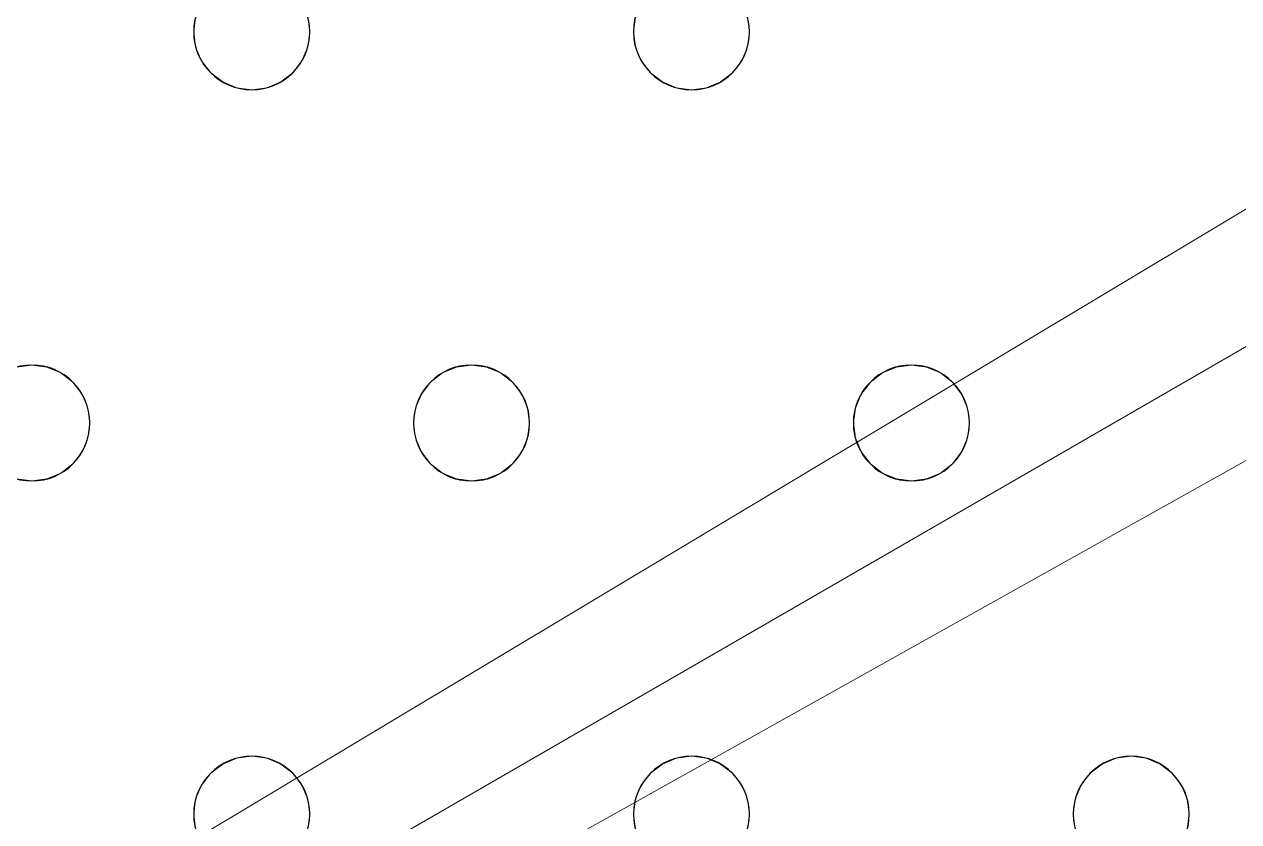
# Model space of a CAD drawing. Header units: millimetres. Extents: x -1 to 1201, y -701 to 1.
# Drawn here: x 473 to 556.8, y -179.5 to -124.5 of the extents above; entities that cross this region are included whole.
import ezdxf

# ---------------------------------------------------------------- set-up
doc = ezdxf.new("R2010")
doc.units = ezdxf.units.MM
doc.layers.add('IQ_200_3D', color=1, linetype='Continuous')
doc.layers.add('IQ_204_2D', color=7, linetype='Continuous')

msp = doc.modelspace()

# ---------------------------------------------------------------- linework, layer by layer
at = {"layer": 'IQ_200_3D', "lineweight": 18}
for points, invisible_edges in [([(523.049, -125, 890), (559.908, -125, 890), (555.912, -115.353, 890), (522.913, -123.965, 890)], 5), ([(559.908, -125, 888), (522.913, -126.035, 888), (523.049, -125, 888), (555.912, -115.353, 888)], 5), ([(522.913, -123.965, 888), (555.912, -115.353, 888), (523.049, -125, 888)], 3), ([(555.912, -115.353, 890), (559.908, -125, 890), (559.908, -125, 888), (555.912, -115.353, 888)], 10), ([(484.852, -123.965, 890), (462.246, -123.965, 890), (462.382, -125, 890), (484.716, -125, 890)], 5), ([(484.852, -123.965, 888), (462.382, -125, 888), (462.246, -123.965, 888)], 13), ([(484.716, -125, 888), (462.246, -126.035, 888), (462.382, -125, 888), (484.852, -123.965, 888)], 5), ([(484.852, -123.965, 890), (484.716, -125, 890), (484.716, -125, 888), (484.852, -123.965, 888)], 8), ([(515.185, -123.965, 890), (492.579, -123.965, 890), (492.716, -125, 890), (515.049, -125, 890)], 5), ([(492.716, -125, 888), (492.579, -123.965, 888), (515.185, -123.965, 888), (515.049, -125, 888)], 10), ([(492.716, -125, 890), (492.579, -123.965, 890), (492.579, -123.965, 888), (492.716, -125, 888)], 2), ([(515.185, -123.965, 890), (515.049, -125, 890), (515.049, -125, 888), (515.185, -123.965, 888)], 8), ([(523.049, -125, 890), (522.913, -123.965, 890), (522.913, -123.965, 888), (523.049, -125, 888)], 2), ([(462.246, -126.035, 890), (461.847, -127, 890), (484.852, -126.035, 890), (484.716, -125, 890)], 10), ([(484.716, -125, 890), (462.382, -125, 890), (462.246, -126.035, 890)], 13), ([(462.246, -126.035, 888), (484.716, -125, 888), (484.852, -126.035, 888)], 13), ([(484.716, -125, 890), (484.852, -126.035, 890), (484.852, -126.035, 888), (484.716, -125, 888)], 2), ([(492.579, -126.035, 890), (515.185, -126.035, 890), (515.049, -125, 890), (492.716, -125, 890)], 5), ([(492.579, -126.035, 888), (492.716, -125, 888), (515.049, -125, 888), (515.185, -126.035, 888)], 10), ([(492.579, -126.035, 890), (492.716, -125, 890), (492.716, -125, 888), (492.579, -126.035, 888)], 8), ([(515.049, -125, 890), (515.185, -126.035, 890), (515.185, -126.035, 888), (515.049, -125, 888)], 2), ([(522.913, -126.035, 890), (535.251, -148.136, 890), (559.908, -125, 890), (523.049, -125, 890)], 7), ([(559.908, -125, 888), (536.216, -148.536, 888), (535.251, -148.136, 888), (522.913, -126.035, 888)], 13), ([(522.913, -126.035, 890), (523.049, -125, 890), (523.049, -125, 888), (522.913, -126.035, 888)], 8), ([(535.251, -148.136, 890), (536.216, -148.536, 890), (559.908, -125, 890)], 14), ([(559.908, -125, 890), (536.216, -148.536, 890), (537.044, -149.172, 890), (566.265, -133.284, 890)], 5), ([(537.044, -149.172, 888), (536.216, -148.536, 888), (559.908, -125, 888)], 14), ([(537.044, -149.172, 888), (559.908, -125, 888), (566.265, -133.284, 888), (537.68, -150, 888)], 5), ([(461.847, -127, 890), (485.252, -127, 890), (484.852, -126.035, 890)], 13), ([(461.847, -127, 888), (462.246, -126.035, 888), (484.852, -126.035, 888), (485.252, -127, 888)], 10), ([(484.852, -126.035, 890), (485.252, -127, 890), (485.252, -127, 888), (484.852, -126.035, 888)], 10), ([(515.185, -126.035, 890), (492.579, -126.035, 890), (492.18, -127, 890), (515.585, -127, 890)], 5), ([(492.18, -127, 888), (515.185, -126.035, 888), (515.585, -127, 888), (503.882, -148, 888)], 13), ([(492.579, -126.035, 888), (515.185, -126.035, 888), (492.18, -127, 888)], 3), ([(492.18, -127, 890), (492.579, -126.035, 890), (492.579, -126.035, 888), (492.18, -127, 888)], 10), ([(515.185, -126.035, 890), (515.585, -127, 890), (515.585, -127, 888), (515.185, -126.035, 888)], 10), ([(535.251, -148.136, 890), (522.913, -126.035, 890), (522.513, -127, 890), (534.216, -148, 890)], 5), ([(535.251, -148.136, 888), (534.216, -148, 888), (522.513, -127, 888), (522.913, -126.035, 888)], 10), ([(522.513, -127, 890), (522.913, -126.035, 890), (522.913, -126.035, 888), (522.513, -127, 888)], 10), ([(461.847, -127, 890), (461.211, -127.828, 890), (473.549, -148, 890), (485.252, -127, 890)], 14), ([(473.549, -148, 888), (461.211, -127.828, 888), (461.847, -127, 888), (485.252, -127, 888)], 13), ([(485.887, -127.828, 890), (485.252, -127, 890), (473.549, -148, 890), (474.584, -148.136, 890)], 10), ([(473.549, -148, 888), (485.252, -127, 888), (485.887, -127.828, 888)], 13), ([(485.252, -127, 890), (485.887, -127.828, 890), (485.887, -127.828, 888), (485.252, -127, 888)], 10), ([(503.882, -148, 890), (515.585, -127, 890), (492.18, -127, 890), (491.544, -127.828, 890)], 11), ([(491.544, -127.828, 888), (492.18, -127, 888), (503.882, -148, 888)], 14), ([(491.544, -127.828, 890), (492.18, -127, 890), (492.18, -127, 888), (491.544, -127.828, 888)], 10), ([(516.221, -127.828, 890), (515.585, -127, 890), (503.882, -148, 890), (504.918, -148.136, 890)], 10), ([(503.882, -148, 888), (515.585, -127, 888), (516.221, -127.828, 888), (504.918, -148.136, 888)], 5), ([(515.585, -127, 890), (516.221, -127.828, 890), (516.221, -127.828, 888), (515.585, -127, 888)], 10), ([(534.216, -148, 890), (522.513, -127, 890), (521.878, -127.828, 890)], 13), ([(534.216, -148, 888), (533.18, -148.136, 888), (521.878, -127.828, 888), (522.513, -127, 888)], 10), ([(521.878, -127.828, 890), (522.513, -127, 890), (522.513, -127, 888), (521.878, -127.828, 888)], 10), ([(472.514, -148.136, 888), (460.382, -128.464, 888), (461.211, -127.828, 888), (473.549, -148, 888)], 5), ([(472.514, -148.136, 890), (473.549, -148, 890), (461.211, -127.828, 890)], 14), ([(485.887, -127.828, 888), (486.716, -128.464, 888), (474.584, -148.136, 888), (473.549, -148, 888)], 10), ([(486.716, -128.464, 890), (485.887, -127.828, 890), (474.584, -148.136, 890), (475.549, -148.536, 890)], 10), ([(485.887, -127.828, 890), (486.716, -128.464, 890), (486.716, -128.464, 888), (485.887, -127.828, 888)], 10), ([(502.847, -148.136, 890), (503.882, -148, 890), (491.544, -127.828, 890), (490.716, -128.464, 890)], 10), ([(502.847, -148.136, 888), (490.716, -128.464, 888), (491.544, -127.828, 888), (503.882, -148, 888)], 5), ([(490.716, -128.464, 890), (491.544, -127.828, 890), (491.544, -127.828, 888), (490.716, -128.464, 888)], 10), ([(517.049, -128.464, 890), (516.221, -127.828, 890), (504.918, -148.136, 890), (505.882, -148.536, 890)], 10), ([(517.049, -128.464, 888), (505.882, -148.536, 888), (504.918, -148.136, 888), (516.221, -127.828, 888)], 5), ([(516.221, -127.828, 890), (517.049, -128.464, 890), (517.049, -128.464, 888), (516.221, -127.828, 888)], 10), ([(521.878, -127.828, 890), (521.049, -128.464, 890), (533.18, -148.136, 890), (534.216, -148, 890)], 10), ([(533.18, -148.136, 888), (532.216, -148.536, 888), (521.049, -128.464, 888), (521.878, -127.828, 888)], 10), ([(521.049, -128.464, 890), (521.878, -127.828, 890), (521.878, -127.828, 888), (521.049, -128.464, 888)], 10), ([(475.549, -148.536, 888), (474.584, -148.136, 888), (486.716, -128.464, 888), (487.68, -128.864, 888)], 10), ([(487.68, -128.864, 890), (486.716, -128.464, 890), (475.549, -148.536, 890), (476.377, -149.172, 890)], 10), ([(476.377, -149.172, 888), (475.549, -148.536, 888), (487.68, -128.864, 888), (488.716, -129, 888)], 10), ([(488.716, -129, 890), (487.68, -128.864, 890), (476.377, -149.172, 890), (477.013, -150, 890)], 10), ([(486.716, -128.464, 890), (487.68, -128.864, 890), (487.68, -128.864, 888), (486.716, -128.464, 888)], 10), ([(488.716, -129, 888), (487.68, -128.864, 888), (487.68, -128.864, 890), (488.716, -129, 890)], 10), ([(501.054, -149.172, 890), (489.751, -128.864, 890), (488.716, -129, 890), (500.418, -150, 890)], 5), ([(488.716, -129, 888), (489.751, -128.864, 888), (501.054, -149.172, 888), (500.418, -150, 888)], 10), ([(489.751, -128.864, 888), (488.716, -129, 888), (488.716, -129, 890), (489.751, -128.864, 890)], 10), ([(501.882, -148.536, 890), (490.716, -128.464, 890), (489.751, -128.864, 890), (501.054, -149.172, 890)], 5), ([(501.882, -148.536, 888), (489.751, -128.864, 888), (490.716, -128.464, 888), (502.847, -148.136, 888)], 5), ([(489.751, -128.864, 890), (490.716, -128.464, 890), (490.716, -128.464, 888), (489.751, -128.864, 888)], 10), ([(489.751, -128.864, 888), (501.882, -148.536, 888), (501.054, -149.172, 888)], 13), ([(490.716, -128.464, 890), (501.882, -148.536, 890), (502.847, -148.136, 890)], 13), ([(518.014, -128.864, 890), (517.049, -128.464, 890), (505.882, -148.536, 890), (506.711, -149.172, 890)], 10), ([(518.014, -128.864, 888), (506.711, -149.172, 888), (505.882, -148.536, 888), (517.049, -128.464, 888)], 5), ([(519.049, -129, 890), (518.014, -128.864, 890), (506.711, -149.172, 890), (507.347, -150, 890)], 10), ([(506.711, -149.172, 888), (518.014, -128.864, 888), (519.049, -129, 888)], 13), ([(517.049, -128.464, 890), (518.014, -128.864, 890), (518.014, -128.864, 888), (517.049, -128.464, 888)], 10), ([(519.049, -129, 888), (518.014, -128.864, 888), (518.014, -128.864, 890), (519.049, -129, 890)], 10), ([(519.049, -129, 890), (530.752, -150, 890), (531.387, -149.172, 890), (520.084, -128.864, 890)], 5), ([(519.049, -129, 888), (520.084, -128.864, 888), (531.387, -149.172, 888), (530.752, -150, 888)], 10), ([(520.084, -128.864, 888), (519.049, -129, 888), (519.049, -129, 890), (520.084, -128.864, 890)], 10), ([(532.216, -148.536, 890), (521.049, -128.464, 890), (520.084, -128.864, 890), (531.387, -149.172, 890)], 5), ([(532.216, -148.536, 888), (531.387, -149.172, 888), (520.084, -128.864, 888), (521.049, -128.464, 888)], 10), ([(520.084, -128.864, 890), (521.049, -128.464, 890), (521.049, -128.464, 888), (520.084, -128.864, 888)], 10), ([(533.18, -148.136, 890), (521.049, -128.464, 890), (532.216, -148.536, 890)], 3), ([(477.013, -150, 888), (476.377, -149.172, 888), (488.716, -129, 888), (500.418, -150, 888)], 14), ([(500.418, -150, 890), (488.716, -129, 890), (477.013, -150, 890), (477.413, -150.965, 890)], 11), ([(507.347, -150, 888), (506.711, -149.172, 888), (519.049, -129, 888), (530.752, -150, 888)], 14), ([(530.752, -150, 890), (519.049, -129, 890), (507.347, -150, 890), (507.746, -150.965, 890)], 11), ([(537.68, -150, 890), (566.265, -133.284, 890), (537.044, -149.172, 890)], 3), ([(537.68, -150, 890), (538.079, -150.965, 890), (566.265, -133.284, 890)], 14), ([(538.079, -150.965, 888), (537.68, -150, 888), (566.265, -133.284, 888)], 14), ([(574.549, -139.641, 890), (566.265, -133.284, 890), (538.216, -152, 890), (538.079, -153.035, 890)], 10), ([(538.079, -150.965, 890), (538.216, -152, 890), (566.265, -133.284, 890)], 14), ([(538.216, -152, 888), (538.079, -150.965, 888), (566.265, -133.284, 888), (574.549, -139.641, 888)], 10), ([(574.549, -139.641, 890), (538.079, -153.035, 890), (551.382, -175.536, 890), (552.211, -176.172, 890)], 11), ([(538.079, -153.035, 888), (538.216, -152, 888), (574.549, -139.641, 888), (551.382, -175.536, 888)], 14), ([(552.211, -176.172, 888), (551.382, -175.536, 888), (574.549, -139.641, 888), (584.196, -143.637, 888)], 10), ([(584.196, -143.637, 890), (574.549, -139.641, 890), (552.211, -176.172, 890), (552.847, -177, 890)], 10), ([(552.847, -177, 888), (552.211, -176.172, 888), (584.196, -143.637, 888)], 14), ([(553.246, -177.965, 890), (584.196, -143.637, 890), (552.847, -177, 890)], 3), ([(584.196, -143.637, 888), (553.246, -177.965, 888), (552.847, -177, 888)], 13), ([(553.382, -179, 890), (594.549, -145, 890), (584.196, -143.637, 890), (553.246, -177.965, 890)], 5), ([(553.382, -179, 888), (553.246, -177.965, 888), (584.196, -143.637, 888), (594.549, -145, 888)], 10), ([(553.382, -179, 890), (553.246, -180.035, 890), (566.549, -202.536, 890), (594.549, -145, 890)], 14), ([(594.549, -145, 888), (567.378, -203.172, 888), (566.549, -202.536, 888), (553.382, -179, 888)], 13), ([(472.514, -148.136, 888), (473.549, -148, 888), (473.549, -148, 890), (472.514, -148.136, 890)], 10), ([(473.549, -148, 888), (474.584, -148.136, 888), (474.584, -148.136, 890), (473.549, -148, 890)], 10), ([(475.549, -148.536, 890), (474.584, -148.136, 890), (474.584, -148.136, 888), (475.549, -148.536, 888)], 10), ([(502.847, -148.136, 890), (501.882, -148.536, 890), (501.882, -148.536, 888), (502.847, -148.136, 888)], 10), ([(502.847, -148.136, 888), (503.882, -148, 888), (503.882, -148, 890), (502.847, -148.136, 890)], 10), ([(503.882, -148, 888), (504.918, -148.136, 888), (504.918, -148.136, 890), (503.882, -148, 890)], 10), ([(505.882, -148.536, 890), (504.918, -148.136, 890), (504.918, -148.136, 888), (505.882, -148.536, 888)], 10), ([(533.18, -148.136, 890), (532.216, -148.536, 890), (532.216, -148.536, 888), (533.18, -148.136, 888)], 10), ([(533.18, -148.136, 888), (534.216, -148, 888), (534.216, -148, 890), (533.18, -148.136, 890)], 10), ([(534.216, -148, 888), (535.251, -148.136, 888), (535.251, -148.136, 890), (534.216, -148, 890)], 10), ([(536.216, -148.536, 890), (535.251, -148.136, 890), (535.251, -148.136, 888), (536.216, -148.536, 888)], 10), ([(476.377, -149.172, 890), (475.549, -148.536, 890), (475.549, -148.536, 888), (476.377, -149.172, 888)], 10), ([(501.882, -148.536, 890), (501.054, -149.172, 890), (501.054, -149.172, 888), (501.882, -148.536, 888)], 10), ([(506.711, -149.172, 890), (505.882, -148.536, 890), (505.882, -148.536, 888), (506.711, -149.172, 888)], 10), ([(532.216, -148.536, 890), (531.387, -149.172, 890), (531.387, -149.172, 888), (532.216, -148.536, 888)], 10), ([(537.044, -149.172, 890), (536.216, -148.536, 890), (536.216, -148.536, 888), (537.044, -149.172, 888)], 10), ([(477.013, -150, 890), (476.377, -149.172, 890), (476.377, -149.172, 888), (477.013, -150, 888)], 10), ([(501.054, -149.172, 890), (500.418, -150, 890), (500.418, -150, 888), (501.054, -149.172, 888)], 10), ([(507.347, -150, 890), (506.711, -149.172, 890), (506.711, -149.172, 888), (507.347, -150, 888)], 10), ([(531.387, -149.172, 890), (530.752, -150, 890), (530.752, -150, 888), (531.387, -149.172, 888)], 10), ([(537.68, -150, 890), (537.044, -149.172, 890), (537.044, -149.172, 888), (537.68, -150, 888)], 10), ([(500.418, -150, 888), (477.413, -150.965, 888), (477.013, -150, 888)], 13), ([(477.413, -150.965, 890), (477.013, -150, 890), (477.013, -150, 888), (477.413, -150.965, 888)], 10), ([(477.413, -150.965, 890), (477.549, -152, 890), (500.019, -150.965, 890), (500.418, -150, 890)], 10), ([(500.019, -150.965, 888), (477.549, -152, 888), (477.413, -150.965, 888), (500.418, -150, 888)], 5), ([(500.418, -150, 890), (500.019, -150.965, 890), (500.019, -150.965, 888), (500.418, -150, 888)], 10), ([(507.347, -150, 888), (530.752, -150, 888), (507.746, -150.965, 888)], 3), ([(507.746, -150.965, 890), (507.347, -150, 890), (507.347, -150, 888), (507.746, -150.965, 888)], 10), ([(530.352, -150.965, 890), (530.752, -150, 890), (507.746, -150.965, 890)], 14), ([(530.352, -150.965, 888), (507.882, -152, 888), (507.746, -150.965, 888), (530.752, -150, 888)], 5), ([(530.752, -150, 890), (530.352, -150.965, 890), (530.352, -150.965, 888), (530.752, -150, 888)], 10), ([(538.079, -150.965, 890), (537.68, -150, 890), (537.68, -150, 888), (538.079, -150.965, 888)], 10), ([(477.549, -152, 890), (477.413, -153.035, 890), (499.882, -152, 890), (500.019, -150.965, 890)], 10), ([(499.882, -152, 888), (477.413, -153.035, 888), (477.549, -152, 888), (500.019, -150.965, 888)], 5), ([(477.549, -152, 890), (477.413, -150.965, 890), (477.413, -150.965, 888), (477.549, -152, 888)], 2), ([(500.019, -150.965, 890), (499.882, -152, 890), (499.882, -152, 888), (500.019, -150.965, 888)], 8), ([(530.352, -150.965, 890), (507.746, -150.965, 890), (507.882, -152, 890), (530.216, -152, 890)], 5), ([(530.216, -152, 888), (507.746, -153.035, 888), (507.882, -152, 888), (530.352, -150.965, 888)], 5), ([(507.882, -152, 890), (507.746, -150.965, 890), (507.746, -150.965, 888), (507.882, -152, 888)], 2), ([(530.352, -150.965, 890), (530.216, -152, 890), (530.216, -152, 888), (530.352, -150.965, 888)], 8), ([(538.216, -152, 890), (538.079, -150.965, 890), (538.079, -150.965, 888), (538.216, -152, 888)], 2), ([(477.413, -153.035, 890), (500.019, -153.035, 890), (499.882, -152, 890)], 13), ([(477.413, -153.035, 888), (499.882, -152, 888), (500.019, -153.035, 888)], 13), ([(477.413, -153.035, 890), (477.549, -152, 890), (477.549, -152, 888), (477.413, -153.035, 888)], 8), ([(499.882, -152, 890), (500.019, -153.035, 890), (500.019, -153.035, 888), (499.882, -152, 888)], 2), ([(507.746, -153.035, 890), (530.352, -153.035, 890), (530.216, -152, 890), (507.882, -152, 890)], 5), ([(530.352, -153.035, 888), (507.746, -153.035, 888), (530.216, -152, 888)], 3), ([(507.746, -153.035, 890), (507.882, -152, 890), (507.882, -152, 888), (507.746, -153.035, 888)], 8), ([(530.216, -152, 890), (530.352, -153.035, 890), (530.352, -153.035, 888), (530.216, -152, 888)], 2), ([(538.079, -153.035, 890), (538.216, -152, 890), (538.216, -152, 888), (538.079, -153.035, 888)], 8), ([(500.019, -153.035, 890), (477.413, -153.035, 890), (477.013, -154, 890), (500.418, -154, 890)], 5), ([(477.013, -154, 888), (477.413, -153.035, 888), (500.019, -153.035, 888), (500.418, -154, 888)], 10), ([(477.013, -154, 890), (477.413, -153.035, 890), (477.413, -153.035, 888), (477.013, -154, 888)], 10), ([(500.019, -153.035, 890), (500.418, -154, 890), (500.418, -154, 888), (500.019, -153.035, 888)], 10), ([(530.352, -153.035, 890), (507.746, -153.035, 890), (507.347, -154, 890), (530.752, -154, 890)], 5), ([(507.347, -154, 888), (507.746, -153.035, 888), (530.352, -153.035, 888), (530.752, -154, 888)], 10), ([(507.347, -154, 890), (507.746, -153.035, 890), (507.746, -153.035, 888), (507.347, -154, 888)], 10), ([(530.352, -153.035, 890), (530.752, -154, 890), (530.752, -154, 888), (530.352, -153.035, 888)], 10), ([(538.079, -153.035, 890), (537.68, -154, 890), (550.418, -175.136, 890), (551.382, -175.536, 890)], 10), ([(550.418, -175.136, 888), (549.382, -175, 888), (537.68, -154, 888), (538.079, -153.035, 888)], 10), ([(537.68, -154, 890), (538.079, -153.035, 890), (538.079, -153.035, 888), (537.68, -154, 888)], 10), ([(551.382, -175.536, 888), (550.418, -175.136, 888), (538.079, -153.035, 888)], 14), ([(488.716, -175, 890), (500.418, -154, 890), (477.013, -154, 890), (476.377, -154.828, 890)], 11), ([(488.716, -175, 888), (487.68, -175.136, 888), (476.377, -154.828, 888), (477.013, -154, 888)], 10), ([(476.377, -154.828, 890), (477.013, -154, 890), (477.013, -154, 888), (476.377, -154.828, 888)], 10), ([(488.716, -175, 888), (477.013, -154, 888), (500.418, -154, 888), (501.054, -154.828, 888)], 11), ([(501.054, -154.828, 890), (500.418, -154, 890), (488.716, -175, 890), (489.751, -175.136, 890)], 10), ([(500.418, -154, 890), (501.054, -154.828, 890), (501.054, -154.828, 888), (500.418, -154, 888)], 10), ([(507.347, -154, 890), (506.711, -154.828, 890), (519.049, -175, 890), (530.752, -154, 890)], 14), ([(519.049, -175, 888), (518.014, -175.136, 888), (506.711, -154.828, 888), (507.347, -154, 888)], 10), ([(506.711, -154.828, 890), (507.347, -154, 890), (507.347, -154, 888), (506.711, -154.828, 888)], 10), ([(519.049, -175, 888), (507.347, -154, 888), (530.752, -154, 888), (531.387, -154.828, 888)], 11), ([(531.387, -154.828, 890), (530.752, -154, 890), (519.049, -175, 890), (520.084, -175.136, 890)], 10), ([(530.752, -154, 890), (531.387, -154.828, 890), (531.387, -154.828, 888), (530.752, -154, 888)], 10), ([(537.68, -154, 890), (537.044, -154.828, 890), (549.382, -175, 890), (550.418, -175.136, 890)], 10), ([(549.382, -175, 888), (548.347, -175.136, 888), (537.044, -154.828, 888), (537.68, -154, 888)], 10), ([(537.044, -154.828, 890), (537.68, -154, 890), (537.68, -154, 888), (537.044, -154.828, 888)], 10), ([(487.68, -175.136, 890), (476.377, -154.828, 890), (475.549, -155.464, 890), (486.716, -175.536, 890)], 5), ([(487.68, -175.136, 888), (486.716, -175.536, 888), (475.549, -155.464, 888), (476.377, -154.828, 888)], 10), ([(475.549, -155.464, 890), (476.377, -154.828, 890), (476.377, -154.828, 888), (475.549, -155.464, 888)], 10), ([(488.716, -175, 890), (476.377, -154.828, 890), (487.68, -175.136, 890)], 3), ([(489.751, -175.136, 888), (488.716, -175, 888), (501.054, -154.828, 888)], 14), ([(501.882, -155.464, 890), (501.054, -154.828, 890), (489.751, -175.136, 890), (490.716, -175.536, 890)], 10), ([(501.882, -155.464, 888), (490.716, -175.536, 888), (489.751, -175.136, 888), (501.054, -154.828, 888)], 5), ([(501.054, -154.828, 890), (501.882, -155.464, 890), (501.882, -155.464, 888), (501.054, -154.828, 888)], 10), ([(518.014, -175.136, 890), (506.711, -154.828, 890), (505.882, -155.464, 890), (517.049, -175.536, 890)], 5), ([(518.014, -175.136, 888), (505.882, -155.464, 888), (506.711, -154.828, 888)], 13), ([(505.882, -155.464, 890), (506.711, -154.828, 890), (506.711, -154.828, 888), (505.882, -155.464, 888)], 10), ([(519.049, -175, 890), (506.711, -154.828, 890), (518.014, -175.136, 890)], 3), ([(520.084, -175.136, 888), (519.049, -175, 888), (531.387, -154.828, 888)], 14), ([(532.216, -155.464, 890), (531.387, -154.828, 890), (520.084, -175.136, 890), (521.049, -175.536, 890)], 10), ([(532.216, -155.464, 888), (521.049, -175.536, 888), (520.084, -175.136, 888), (531.387, -154.828, 888)], 5), ([(531.387, -154.828, 890), (532.216, -155.464, 890), (532.216, -155.464, 888), (531.387, -154.828, 888)], 10), ([(537.044, -154.828, 890), (536.216, -155.464, 890), (548.347, -175.136, 890), (549.382, -175, 890)], 10), ([(548.347, -175.136, 888), (547.382, -175.536, 888), (536.216, -155.464, 888), (537.044, -154.828, 888)], 10), ([(536.216, -155.464, 890), (537.044, -154.828, 890), (537.044, -154.828, 888), (536.216, -155.464, 888)], 10), ([(486.716, -175.536, 890), (475.549, -155.464, 890), (474.584, -155.864, 890), (485.887, -176.172, 890)], 5), ([(475.549, -155.464, 888), (486.716, -175.536, 888), (474.584, -155.864, 888)], 3), ([(474.584, -155.864, 890), (475.549, -155.464, 890), (475.549, -155.464, 888), (474.584, -155.864, 888)], 10), ([(502.847, -155.864, 890), (501.882, -155.464, 890), (490.716, -175.536, 890), (491.544, -176.172, 890)], 10), ([(502.847, -155.864, 888), (491.544, -176.172, 888), (490.716, -175.536, 888), (501.882, -155.464, 888)], 5), ([(501.882, -155.464, 890), (502.847, -155.864, 890), (502.847, -155.864, 888), (501.882, -155.464, 888)], 10), ([(517.049, -175.536, 890), (505.882, -155.464, 890), (504.918, -155.864, 890), (516.221, -176.172, 890)], 5), ([(505.882, -155.464, 888), (518.014, -175.136, 888), (517.049, -175.536, 888), (504.918, -155.864, 888)], 5), ([(504.918, -155.864, 890), (505.882, -155.464, 890), (505.882, -155.464, 888), (504.918, -155.864, 888)], 10), ([(533.18, -155.864, 890), (532.216, -155.464, 890), (521.049, -175.536, 890), (521.878, -176.172, 890)], 10), ([(521.049, -175.536, 888), (532.216, -155.464, 888), (533.18, -155.864, 888)], 13), ([(532.216, -155.464, 890), (533.18, -155.864, 890), (533.18, -155.864, 888), (532.216, -155.464, 888)], 10), ([(536.216, -155.464, 890), (535.251, -155.864, 890), (547.382, -175.536, 890), (548.347, -175.136, 890)], 10), ([(535.251, -155.864, 888), (536.216, -155.464, 888), (547.382, -175.536, 888)], 14), ([(535.251, -155.864, 890), (536.216, -155.464, 890), (536.216, -155.464, 888), (535.251, -155.864, 888)], 10), ([(461.211, -176.172, 888), (460.382, -175.536, 888), (472.514, -155.864, 888), (473.549, -156, 888)], 10), ([(473.549, -156, 890), (472.514, -155.864, 890), (461.211, -176.172, 890), (461.847, -177, 890)], 10), ([(461.847, -177, 888), (461.211, -176.172, 888), (473.549, -156, 888), (485.252, -177, 888)], 14), ([(461.847, -177, 890), (462.246, -177.965, 890), (485.252, -177, 890), (473.549, -156, 890)], 14), ([(473.549, -156, 888), (472.514, -155.864, 888), (472.514, -155.864, 890), (473.549, -156, 890)], 10), ([(485.887, -176.172, 890), (474.584, -155.864, 890), (473.549, -156, 890), (485.252, -177, 890)], 5), ([(474.584, -155.864, 888), (486.716, -175.536, 888), (485.887, -176.172, 888), (473.549, -156, 888)], 5), ([(474.584, -155.864, 888), (473.549, -156, 888), (473.549, -156, 890), (474.584, -155.864, 890)], 10), ([(473.549, -156, 888), (485.887, -176.172, 888), (485.252, -177, 888)], 13), ([(503.882, -156, 890), (502.847, -155.864, 890), (491.544, -176.172, 890), (492.18, -177, 890)], 10), ([(503.882, -156, 888), (491.544, -176.172, 888), (502.847, -155.864, 888)], 3), ([(492.18, -177, 888), (491.544, -176.172, 888), (503.882, -156, 888), (515.585, -177, 888)], 14), ([(492.18, -177, 890), (492.579, -177.965, 890), (515.585, -177, 890), (503.882, -156, 890)], 14), ([(503.882, -156, 888), (502.847, -155.864, 888), (502.847, -155.864, 890), (503.882, -156, 890)], 10), ([(516.221, -176.172, 890), (504.918, -155.864, 890), (503.882, -156, 890), (515.585, -177, 890)], 5), ([(516.221, -176.172, 888), (515.585, -177, 888), (503.882, -156, 888), (504.918, -155.864, 888)], 10), ([(504.918, -155.864, 888), (503.882, -156, 888), (503.882, -156, 890), (504.918, -155.864, 890)], 10), ([(517.049, -175.536, 888), (516.221, -176.172, 888), (504.918, -155.864, 888)], 14), ([(521.878, -176.172, 888), (521.049, -175.536, 888), (533.18, -155.864, 888), (534.216, -156, 888)], 10), ([(534.216, -156, 890), (533.18, -155.864, 890), (521.878, -176.172, 890), (522.513, -177, 890)], 10), ([(522.513, -177, 888), (521.878, -176.172, 888), (534.216, -156, 888), (545.918, -177, 888)], 14), ([(522.513, -177, 890), (522.913, -177.965, 890), (545.918, -177, 890), (534.216, -156, 890)], 14), ([(534.216, -156, 888), (533.18, -155.864, 888), (533.18, -155.864, 890), (534.216, -156, 890)], 10), ([(546.554, -176.172, 890), (535.251, -155.864, 890), (534.216, -156, 890), (545.918, -177, 890)], 5), ([(535.251, -155.864, 888), (547.382, -175.536, 888), (546.554, -176.172, 888), (534.216, -156, 888)], 5), ([(535.251, -155.864, 888), (534.216, -156, 888), (534.216, -156, 890), (535.251, -155.864, 890)], 10), ([(545.918, -177, 888), (534.216, -156, 888), (546.554, -176.172, 888)], 3), ([(546.554, -176.172, 890), (547.382, -175.536, 890), (535.251, -155.864, 890)], 14), ([(487.68, -175.136, 888), (488.716, -175, 888), (488.716, -175, 890), (487.68, -175.136, 890)], 10), ([(488.716, -175, 888), (489.751, -175.136, 888), (489.751, -175.136, 890), (488.716, -175, 890)], 10), ([(518.014, -175.136, 888), (519.049, -175, 888), (519.049, -175, 890), (518.014, -175.136, 890)], 10), ([(519.049, -175, 888), (520.084, -175.136, 888), (520.084, -175.136, 890), (519.049, -175, 890)], 10), ([(548.347, -175.136, 888), (549.382, -175, 888), (549.382, -175, 890), (548.347, -175.136, 890)], 10), ([(549.382, -175, 888), (550.418, -175.136, 888), (550.418, -175.136, 890), (549.382, -175, 890)], 10), ([(486.716, -175.536, 890), (485.887, -176.172, 890), (485.887, -176.172, 888), (486.716, -175.536, 888)], 10), ([(487.68, -175.136, 890), (486.716, -175.536, 890), (486.716, -175.536, 888), (487.68, -175.136, 888)], 10), ([(490.716, -175.536, 890), (489.751, -175.136, 890), (489.751, -175.136, 888), (490.716, -175.536, 888)], 10), ([(491.544, -176.172, 890), (490.716, -175.536, 890), (490.716, -175.536, 888), (491.544, -176.172, 888)], 10), ([(517.049, -175.536, 890), (516.221, -176.172, 890), (516.221, -176.172, 888), (517.049, -175.536, 888)], 10), ([(518.014, -175.136, 890), (517.049, -175.536, 890), (517.049, -175.536, 888), (518.014, -175.136, 888)], 10), ([(521.049, -175.536, 890), (520.084, -175.136, 890), (520.084, -175.136, 888), (521.049, -175.536, 888)], 10), ([(521.878, -176.172, 890), (521.049, -175.536, 890), (521.049, -175.536, 888), (521.878, -176.172, 888)], 10), ([(547.382, -175.536, 890), (546.554, -176.172, 890), (546.554, -176.172, 888), (547.382, -175.536, 888)], 10), ([(548.347, -175.136, 890), (547.382, -175.536, 890), (547.382, -175.536, 888), (548.347, -175.136, 888)], 10), ([(551.382, -175.536, 890), (550.418, -175.136, 890), (550.418, -175.136, 888), (551.382, -175.536, 888)], 10), ([(552.211, -176.172, 890), (551.382, -175.536, 890), (551.382, -175.536, 888), (552.211, -176.172, 888)], 10), ([(485.887, -176.172, 890), (485.252, -177, 890), (485.252, -177, 888), (485.887, -176.172, 888)], 10), ([(492.18, -177, 890), (491.544, -176.172, 890), (491.544, -176.172, 888), (492.18, -177, 888)], 10), ([(516.221, -176.172, 890), (515.585, -177, 890), (515.585, -177, 888), (516.221, -176.172, 888)], 10), ([(522.513, -177, 890), (521.878, -176.172, 890), (521.878, -176.172, 888), (522.513, -177, 888)], 10), ([(546.554, -176.172, 890), (545.918, -177, 890), (545.918, -177, 888), (546.554, -176.172, 888)], 10), ([(552.847, -177, 890), (552.211, -176.172, 890), (552.211, -176.172, 888), (552.847, -177, 888)], 10), ([(485.252, -177, 888), (462.246, -177.965, 888), (461.847, -177, 888)], 13), ([(462.246, -177.965, 890), (462.382, -179, 890), (484.852, -177.965, 890), (485.252, -177, 890)], 10), ([(484.852, -177.965, 888), (462.382, -179, 888), (462.246, -177.965, 888), (485.252, -177, 888)], 5), ([(485.252, -177, 890), (484.852, -177.965, 890), (484.852, -177.965, 888), (485.252, -177, 888)], 10), ([(515.585, -177, 888), (492.579, -177.965, 888), (492.18, -177, 888)], 13), ([(492.579, -177.965, 890), (492.18, -177, 890), (492.18, -177, 888), (492.579, -177.965, 888)], 10), ([(492.579, -177.965, 890), (492.716, -179, 890), (515.185, -177.965, 890), (515.585, -177, 890)], 10), ([(515.185, -177.965, 888), (492.716, -179, 888), (492.579, -177.965, 888), (515.585, -177, 888)], 5), ([(515.585, -177, 890), (515.185, -177.965, 890), (515.185, -177.965, 888), (515.585, -177, 888)], 10), ([(522.913, -177.965, 888), (522.513, -177, 888), (545.918, -177, 888)], 14), ([(522.913, -177.965, 890), (522.513, -177, 890), (522.513, -177, 888), (522.913, -177.965, 888)], 10), ([(545.519, -177.965, 890), (545.918, -177, 890), (522.913, -177.965, 890), (523.049, -179, 890)], 10), ([(545.519, -177.965, 888), (523.049, -179, 888), (522.913, -177.965, 888), (545.918, -177, 888)], 5), ([(545.918, -177, 890), (545.519, -177.965, 890), (545.519, -177.965, 888), (545.918, -177, 888)], 10), ([(553.246, -177.965, 890), (552.847, -177, 890), (552.847, -177, 888), (553.246, -177.965, 888)], 10), ([(462.382, -179, 890), (462.246, -180.035, 890), (484.716, -179, 890), (484.852, -177.965, 890)], 10), ([(484.716, -179, 888), (462.246, -180.035, 888), (462.382, -179, 888), (484.852, -177.965, 888)], 5), ([(484.852, -177.965, 890), (484.716, -179, 890), (484.716, -179, 888), (484.852, -177.965, 888)], 8), ([(515.049, -179, 888), (492.579, -180.035, 888), (492.716, -179, 888), (515.185, -177.965, 888)], 5), ([(492.716, -179, 890), (492.579, -177.965, 890), (492.579, -177.965, 888), (492.716, -179, 888)], 2), ([(492.716, -179, 890), (515.049, -179, 890), (515.185, -177.965, 890)], 13), ([(515.185, -177.965, 890), (515.049, -179, 890), (515.049, -179, 888), (515.185, -177.965, 888)], 8), ([(545.382, -179, 890), (545.519, -177.965, 890), (523.049, -179, 890), (522.913, -180.035, 890)], 10), ([(523.049, -179, 888), (545.519, -177.965, 888), (545.382, -179, 888), (522.913, -180.035, 888)], 5), ([(523.049, -179, 890), (522.913, -177.965, 890), (522.913, -177.965, 888), (523.049, -179, 888)], 2), ([(545.519, -177.965, 890), (545.382, -179, 890), (545.382, -179, 888), (545.519, -177.965, 888)], 8), ([(553.382, -179, 890), (553.246, -177.965, 890), (553.246, -177.965, 888), (553.382, -179, 888)], 2), ([(462.246, -180.035, 890), (461.847, -181, 890), (484.852, -180.035, 890), (484.716, -179, 890)], 10), ([(484.852, -180.035, 888), (461.847, -181, 888), (462.246, -180.035, 888), (484.716, -179, 888)], 5), ([(484.716, -179, 890), (484.852, -180.035, 890), (484.852, -180.035, 888), (484.716, -179, 888)], 2), ([(515.185, -180.035, 888), (492.18, -181, 888), (492.579, -180.035, 888), (515.049, -179, 888)], 5), ([(515.049, -179, 890), (492.716, -179, 890), (492.579, -180.035, 890), (515.185, -180.035, 890)], 5), ([(492.579, -180.035, 890), (492.716, -179, 890), (492.716, -179, 888), (492.579, -180.035, 888)], 8), ([(515.049, -179, 890), (515.185, -180.035, 890), (515.185, -180.035, 888), (515.049, -179, 888)], 2), ([(522.913, -180.035, 890), (522.513, -181, 890), (545.519, -180.035, 890), (545.382, -179, 890)], 10), ([(545.519, -180.035, 888), (522.513, -181, 888), (522.913, -180.035, 888), (545.382, -179, 888)], 5), ([(522.913, -180.035, 890), (523.049, -179, 890), (523.049, -179, 888), (522.913, -180.035, 888)], 8), ([(545.382, -179, 890), (545.519, -180.035, 890), (545.519, -180.035, 888), (545.382, -179, 888)], 2), ([(566.549, -202.536, 888), (565.584, -202.136, 888), (553.246, -180.035, 888), (553.382, -179, 888)], 10), ([(553.246, -180.035, 890), (553.382, -179, 890), (553.382, -179, 888), (553.246, -180.035, 888)], 8)]:
    msp.add_3dface(points, dxfattribs=dict(at, invisible_edges=invisible_edges))
at = {"layer": 'IQ_204_2D'}
for centre, radius, start, end in [((594.549, -105), 40, 180, 270), ((488.716, -125), 4, 0, 180), ((519.049, -125), 4, 360, 180), ((488.716, -125), 4, 180, 0), ((519.049, -125), 4, 180, 360), ((473.549, -152), 4, 0, 180), ((503.882, -152), 4, 0, 180), ((534.216, -152), 4, 0, 180), ((473.549, -152), 4, 180, 0), ((503.882, -152), 4, 180, 360), ((534.216, -152), 4, 180, 360), ((488.716, -179), 4, 0, 180), ((519.049, -179), 4, 0, 180), ((549.382, -179), 4, 0, 180), ((488.716, -179), 4, 180, 0), ((519.049, -179), 4, 180, 360), ((549.382, -179), 4, 180, 360)]:
    msp.add_arc(centre, radius, start, end, dxfattribs=at)

# ---------------------------------------------------------------- meshes
at = {"layer": 'IQ_200_3D', "lineweight": 18}
mesh = msp.add_polyface(dxfattribs=at)
corners = [(1200, 0, 850), (1200, -700, 850), (0, -700, 850), (0, 0, 850), (810.5, -594, 850), (811.556, -602.023, 850), (814.653, -609.5, 850), (819.58, -615.92, 850), (826, -620.847, 850), (833.477, -623.944, 850), (841.5, -625, 850), (1059.5, -625, 850), (1067.523, -623.944, 850), (1075, -620.847, 850), (1081.42, -615.92, 850), (1086.347, -609.5, 850), (1089.444, -602.023, 850), (1090.5, -594, 850), (1090.5, -476, 850), (1089.444, -467.977, 850), (1086.347, -460.5, 850), (1081.42, -454.08, 850), (1075, -449.153, 850), (1067.523, -446.056, 850), (1059.5, -445, 850), (841.5, -445, 850), (833.477, -446.056, 850), (826, -449.153, 850), (819.58, -454.08, 850), (814.653, -460.5, 850), (811.556, -467.977, 850), (810.5, -476, 850)]
mesh.append_faces([[corners[k] for k in face] for face in [(29, 3, 28), (6, 2, 5), (4, 2, 31), (23, 0, 22), (13, 1, 12), (15, 1, 14), (11, 1, 10)]], dxfattribs={"vtx0": -1, "vtx1": -1})
mesh.append_faces([[corners[k] for k in face] for face in [(3, 29, 30, 2), (2, 30, 31), (0, 25, 26), (2, 6, 7), (2, 9, 10, 1), (0, 20, 21), (1, 18, 19), (1, 15, 16)]], dxfattribs={"vtx0": -1, "vtx2": -1})
mesh.append_faces([[corners[k] for k in face] for face in [(27, 28, 3), (4, 5, 2), (7, 8, 2), (8, 9, 2), (23, 24, 0), (21, 22, 0), (24, 25, 0), (13, 14, 1), (11, 12, 1), (16, 17, 1), (17, 18, 1)]], dxfattribs={"vtx1": -1, "vtx2": -1})
mesh.append_faces([[corners[k] for k in face] for face in [(26, 27, 3, 0), (19, 20, 0, 1)]], dxfattribs={"vtx1": -1, "vtx3": -1})
mesh = msp.add_polyface(dxfattribs=at)
corners = [(1200, -700, 900), (1200, -23, 900), (0, -23, 900), (0, -700, 900), (90, -35.113, 900), (1110, -35.113, 900), (1129.382, -37.665, 900), (1147.443, -45.146, 900), (1162.953, -57.047, 900), (1174.854, -72.557, 900), (1182.335, -90.618, 900), (1184.887, -110, 900), (1184.887, -610, 900), (1182.335, -629.382, 900), (1174.854, -647.443, 900), (1162.953, -662.953, 900), (1147.443, -674.854, 900), (1129.382, -682.335, 900), (1110, -684.887, 900), (90, -684.887, 900), (70.618, -682.335, 900), (52.557, -674.854, 900), (37.047, -662.953, 900), (25.146, -647.443, 900), (17.665, -629.382, 900), (15.113, -610, 900), (15.113, -110, 900), (17.665, -90.618, 900), (25.146, -72.557, 900), (37.047, -57.047, 900), (52.557, -45.146, 900), (70.618, -37.665, 900)]
mesh.append_faces([[corners[k] for k in face] for face in [(9, 1, 8), (14, 0, 13), (31, 2, 30), (28, 2, 27), (21, 3, 20), (23, 3, 22)]], dxfattribs={"vtx0": -1, "vtx1": -1})
mesh.append_faces([[corners[k] for k in face] for face in [(1, 9, 10), (1, 11, 12, 0), (0, 14, 15), (0, 18, 19, 3), (2, 28, 29), (3, 23, 24)]], dxfattribs={"vtx0": -1, "vtx2": -1})
mesh.append_faces([[corners[k] for k in face] for face in [(10, 11, 1), (5, 6, 1), (7, 8, 1), (6, 7, 1), (12, 13, 0), (15, 16, 0), (17, 18, 0), (16, 17, 0), (31, 4, 2), (29, 30, 2), (26, 27, 2), (21, 22, 3), (19, 20, 3), (24, 25, 3)]], dxfattribs={"vtx1": -1, "vtx2": -1})
mesh.append_faces([[corners[k] for k in face] for face in [(4, 5, 1, 2), (25, 26, 2, 3)]], dxfattribs={"vtx1": -1, "vtx3": -1})
mesh = msp.add_polyface(dxfattribs=at)
corners = [(1110, -48.392, 890), (90, -48.392, 890), (66.424, -53.082, 890), (46.437, -66.437, 890), (33.082, -86.424, 890), (28.392, -110, 890), (28.392, -610, 890), (33.082, -633.576, 890), (46.437, -653.563, 890), (66.424, -666.918, 890), (90, -671.608, 890), (1110, -671.608, 890), (1133.576, -666.918, 890), (1153.563, -653.563, 890), (1166.918, -633.576, 890), (1171.608, -610, 890), (1171.608, -110, 890), (1166.918, -86.424, 890), (1153.563, -66.437, 890), (1133.576, -53.082, 890), (122.5, -418.034, 890), (1077.5, -418.034, 890), (1089.656, -419.634, 890), (1100.983, -424.326, 890), (1110.71, -431.79, 890), (1118.174, -441.517, 890), (1122.866, -452.844, 890), (1124.466, -465, 890), (1124.466, -605, 890), (1122.866, -617.156, 890), (1118.174, -628.483, 890), (1110.71, -638.21, 890), (1100.983, -645.674, 890), (1089.656, -650.366, 890), (1077.5, -651.966, 890), (122.5, -651.966, 890), (110.344, -650.366, 890), (99.017, -645.674, 890), (89.29, -638.21, 890), (81.826, -628.483, 890), (77.134, -617.156, 890), (75.534, -605, 890), (75.534, -465, 890), (77.134, -452.844, 890), (81.826, -441.517, 890), (89.29, -431.79, 890), (99.017, -424.326, 890), (110.344, -419.634, 890), (122.5, -68.034, 890), (1077.5, -68.034, 890), (1089.656, -69.634, 890), (1100.983, -74.326, 890), (1110.71, -81.79, 890), (1118.174, -91.517, 890), (1122.866, -102.844, 890), (1124.466, -115, 890), (1124.466, -351, 890), (1122.866, -363.156, 890), (1118.174, -374.483, 890), (1110.71, -384.21, 890), (1100.983, -391.674, 890), (1089.656, -396.366, 890), (1077.5, -397.966, 890), (122.5, -397.966, 890), (110.344, -396.366, 890), (99.017, -391.674, 890), (89.29, -384.21, 890), (81.826, -374.483, 890), (77.134, -363.156, 890), (75.534, -351, 890), (75.534, -115, 890), (77.134, -102.844, 890), (81.826, -91.517, 890), (89.29, -81.79, 890), (99.017, -74.326, 890), (110.344, -69.634, 890)]
mesh.append_faces([[corners[k] for k in face] for face in [(65, 47, 64), (75, 1, 74), (71, 5, 70), (73, 2, 72)]], dxfattribs={"vtx0": -1, "vtx1": -1})
mesh.append_faces([[corners[k] for k in face] for face in [(15, 28, 29, 14), (11, 32, 33), (16, 55, 56, 15), (54, 17, 18, 53), (53, 18, 19, 52), (52, 19, 0, 51), (0, 50, 51), (10, 37, 38, 9), (64, 47, 20, 63), (8, 39, 40, 7), (39, 8, 9, 38), (69, 42, 43), (3, 71, 72, 2)]], dxfattribs={"vtx0": -1, "vtx2": -1})
mesh.append_faces([[corners[k] for k in face] for face in [(6, 41, 42, 69)]], dxfattribs={"vtx0": -1, "vtx2": -1, "vtx3": -1})
mesh.append_faces([[corners[k] for k in face] for face in [(11, 33, 34, 35), (1, 75, 48, 49), (71, 3, 4, 5)]], dxfattribs={"vtx0": -1, "vtx3": -1})
mesh.append_faces([[corners[k] for k in face] for face in [(36, 37, 10)]], dxfattribs={"vtx1": -1, "vtx2": -1})
mesh.append_faces([[corners[k] for k in face] for face in [(27, 28, 15, 56)]], dxfattribs={"vtx1": -1, "vtx2": -1, "vtx3": -1})
mesh.append_faces([[corners[k] for k in face] for face in [(13, 14, 29, 30), (12, 13, 30, 31), (26, 27, 56, 57), (31, 32, 11, 12), (24, 25, 58, 59), (21, 22, 61, 62), (22, 23, 60, 61), (23, 24, 59, 60), (25, 26, 57, 58), (54, 55, 16, 17), (49, 50, 0, 1), (20, 21, 62, 63), (35, 36, 10, 11), (45, 46, 66, 67), (46, 47, 65, 66), (6, 7, 40, 41), (43, 44, 68, 69), (44, 45, 67, 68), (73, 74, 1, 2), (69, 70, 5, 6)]], dxfattribs={"vtx1": -1, "vtx3": -1})
mesh = msp.add_polyface(dxfattribs=at)
corners = [(122.5, -68.034, 860), (110.344, -69.634, 860), (99.017, -74.326, 860), (89.29, -81.79, 860), (81.826, -91.517, 860), (77.134, -102.844, 860), (75.534, -115, 860), (75.534, -351, 860), (77.134, -363.156, 860), (81.826, -374.483, 860), (89.29, -384.21, 860), (99.017, -391.674, 860), (110.344, -396.366, 860), (122.5, -397.966, 860), (1077.5, -397.966, 860), (1089.656, -396.366, 860), (1100.983, -391.674, 860), (1110.71, -384.21, 860), (1118.174, -374.483, 860), (1122.866, -363.156, 860), (1124.466, -351, 860), (1124.466, -115, 860), (1122.866, -102.844, 860), (1118.174, -91.517, 860), (1110.71, -81.79, 860), (1100.983, -74.326, 860), (1089.656, -69.634, 860), (1077.5, -68.034, 860), (640.451, -68.034, 860), (640.451, -105, 860), (639.258, -114.059, 860), (635.762, -122.5, 860), (630.2, -129.749, 860), (622.951, -135.311, 860), (614.51, -138.807, 860), (605.451, -140, 860), (594.549, -140, 860), (585.49, -138.807, 860), (577.049, -135.311, 860), (569.8, -129.749, 860), (564.238, -122.5, 860), (560.742, -114.059, 860), (559.549, -105, 860), (559.549, -68.034, 860), (600, -115, 860), (603.882, -114.489, 860), (607.5, -112.99, 860), (610.607, -110.607, 860), (612.99, -107.5, 860), (614.489, -103.882, 860), (615, -100, 860), (614.489, -96.118, 860), (612.99, -92.5, 860), (610.607, -89.393, 860), (607.5, -87.01, 860), (603.882, -85.511, 860), (600, -85, 860), (596.118, -85.511, 860), (592.5, -87.01, 860), (589.393, -89.393, 860), (587.01, -92.5, 860), (585.511, -96.118, 860), (585, -100, 860), (585.511, -103.882, 860), (587.01, -107.5, 860), (589.393, -110.607, 860), (592.5, -112.99, 860), (596.118, -114.489, 860)]
mesh.append_faces([[corners[k] for k in face] for face in [(0, 42, 43), (29, 27, 28), (65, 62, 63, 64), (48, 46, 47), (50, 48, 49)]], dxfattribs={"vtx0": -1})
mesh.append_faces([[corners[k] for k in face] for face in [(35, 14, 34)]], dxfattribs={"vtx0": -1, "vtx1": -1})
mesh.append_faces([[corners[k] for k in face] for face in [(62, 65, 45, 52)]], dxfattribs={"vtx0": -1, "vtx1": -1, "vtx2": -1, "vtx3": -1})
mesh.append_faces([[corners[k] for k in face] for face in [(13, 6, 7, 12), (14, 35, 36), (27, 29, 30), (65, 44, 45)]], dxfattribs={"vtx0": -1, "vtx2": -1})
mesh.append_faces([[corners[k] for k in face] for face in [(13, 39, 40, 0), (21, 26, 27, 14), (50, 45, 46, 48)]], dxfattribs={"vtx0": -1, "vtx2": -1, "vtx3": -1})
mesh.append_faces([[corners[k] for k in face] for face in [(7, 10, 11, 12), (20, 15, 16, 17)]], dxfattribs={"vtx0": -1, "vtx3": -1})
mesh.append_faces([[corners[k] for k in face] for face in [(38, 39, 13), (37, 38, 13), (2, 3, 6, 1), (41, 42, 0), (40, 41, 0), (33, 34, 14), (32, 33, 14), (30, 31, 27), (25, 26, 21, 24), (55, 56, 52)]], dxfattribs={"vtx1": -1, "vtx2": -1})
mesh.append_faces([[corners[k] for k in face] for face in [(0, 1, 6, 13), (31, 32, 14, 27), (61, 62, 52, 56)]], dxfattribs={"vtx1": -1, "vtx2": -1, "vtx3": -1})
mesh.append_faces([[corners[k] for k in face] for face in [(13, 14, 36, 37), (14, 15, 20, 21)]], dxfattribs={"vtx1": -1, "vtx3": -1})
mesh.append_faces([[corners[k] for k in face] for face in [(4, 5, 6, 3), (18, 19, 20, 17), (57, 58, 59, 56)]], dxfattribs={"vtx2": -1})
mesh.append_faces([[corners[k] for k in face] for face in [(59, 60, 61, 56), (50, 51, 52, 45)]], dxfattribs={"vtx2": -1, "vtx3": -1})
mesh.append_faces([[corners[k] for k in face] for face in [(7, 8, 9, 10), (21, 22, 23, 24), (65, 66, 67, 44), (52, 53, 54, 55)]], dxfattribs={"vtx3": -1})

doc.saveas('drawing.dxf')
